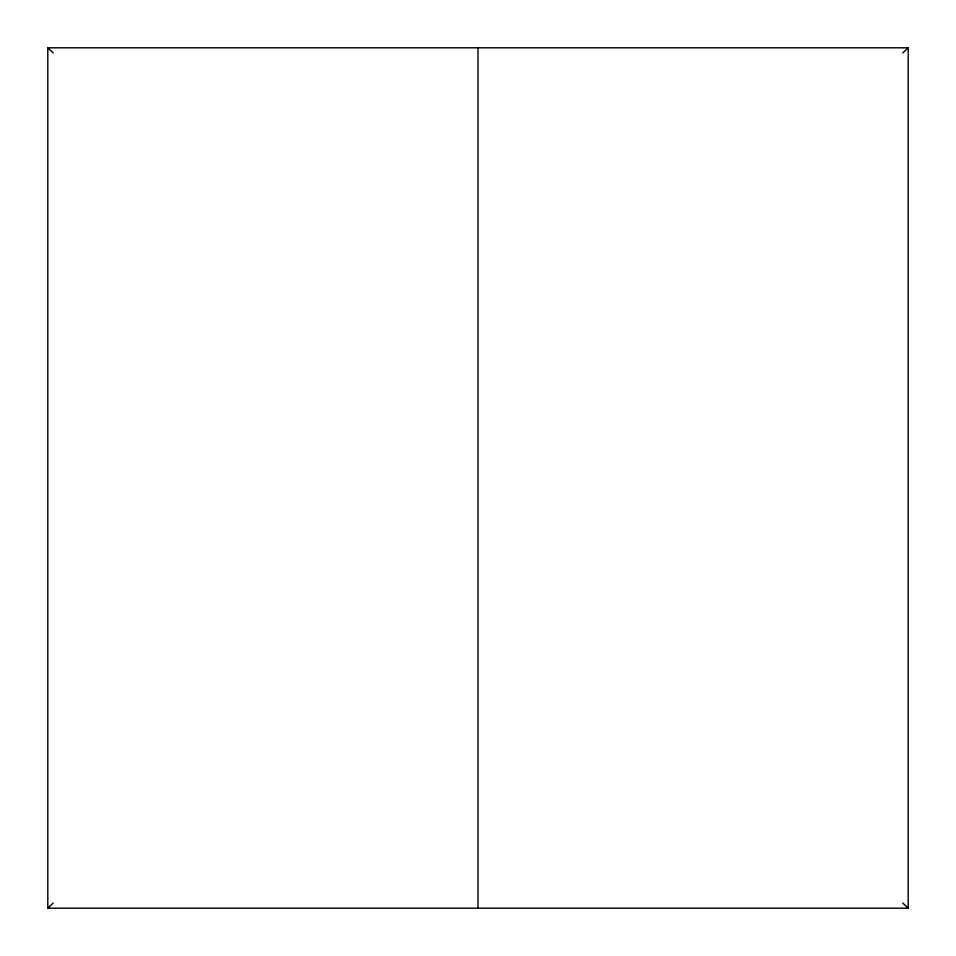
<?xml version="1.0" encoding="UTF-8"?>
<svg xmlns="http://www.w3.org/2000/svg" width="956" height="956" viewBox="0 0 956 956"><rect width="100%" height="100%" fill="white"/><g stroke="black" fill="none" stroke-linecap="round" stroke-linejoin="round"><path stroke-width="1.43" d="M902.787 52.938L908.2 47.8L908.2 908.2L47.8 908.2L47.8 47.8L908.2 47.8M47.8 908.2L53.213 903.062M47.8 47.8L53.213 52.938M902.787 903.062L908.2 908.2M478 47.8L478 908.2"/></g></svg>
